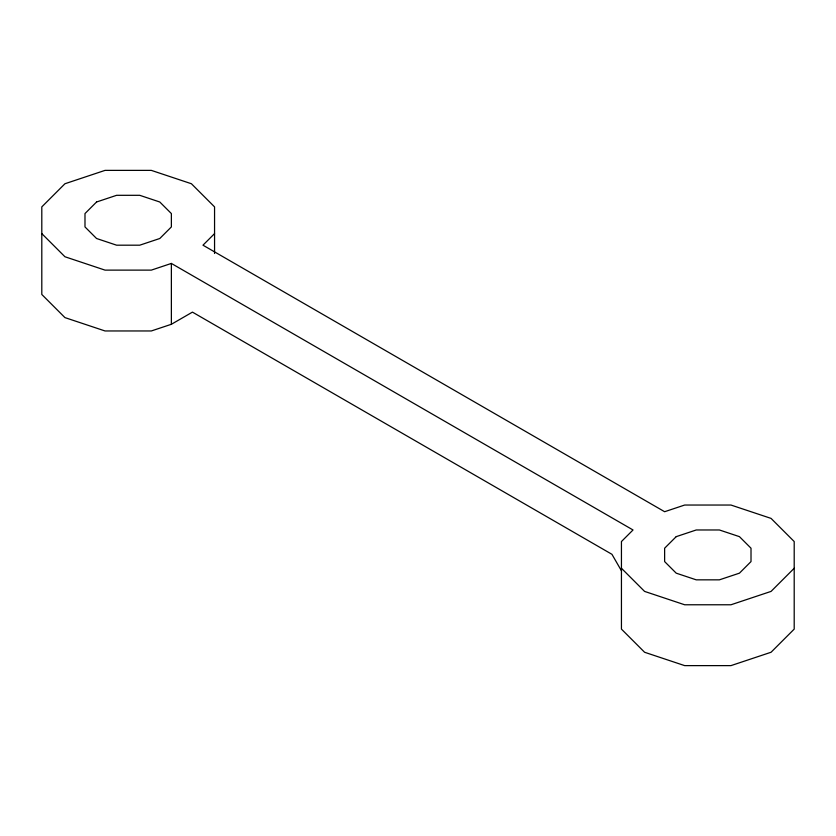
<?xml version="1.0" encoding="UTF-8"?>
<svg xmlns="http://www.w3.org/2000/svg" width="836" height="836" viewBox="0 0 836 836"><rect width="100%" height="100%" fill="white"/><g stroke="black" fill="none" stroke-linecap="round" stroke-linejoin="round"><path stroke-width="1.25" d="M214.559 233.61L202.981 245.188L664.63 511.716L684.674 505.038L730.967 505.038L771.053 518.393L794.2 541.54L794.2 629.111L771.053 652.258L730.967 665.623L684.674 665.623L644.587 652.258L621.441 629.111L621.441 541.54L633.019 529.972L171.37 263.434L151.326 270.122L105.033 270.122L64.947 256.756L41.8 233.61M794.2 568.271L771.053 591.407L730.967 604.773L684.674 604.773L644.587 591.407L621.441 568.271M214.559 253.496L214.559 206.889L191.413 183.742L151.326 170.377L105.033 170.377L64.947 183.742L41.8 206.889L41.8 294.46L64.947 317.607L105.033 330.962L151.326 330.962L171.37 324.284L192.447 312.121L611.942 554.31L621.514 570.904M171.37 263.434L171.37 324.284M96.558 201.999L84.99 213.567L84.99 226.932L96.558 238.5L116.601 245.188L139.748 245.188L159.791 238.5L171.37 226.932L171.37 213.567L159.791 201.999L139.748 195.31L116.601 195.31L96.558 201.999M676.209 536.649L664.63 548.217L664.63 561.583L676.209 573.162L696.252 579.839L719.399 579.839L739.442 573.162L751.01 561.583L751.01 548.217L739.442 536.649L719.399 529.972L696.252 529.972L676.209 536.649"/></g></svg>
